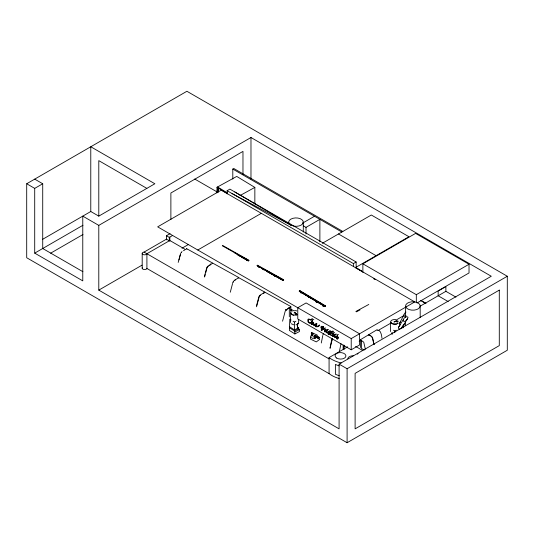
<?xml version="1.0" encoding="UTF-8"?>
<svg xmlns="http://www.w3.org/2000/svg" width="534" height="534" viewBox="0 0 534 534"><rect width="100%" height="100%" fill="white"/><g stroke="black" fill="none" stroke-linecap="round" stroke-linejoin="round"><path stroke-width="0.8" d="M310.554 337.508L310.494 339.117L316.315 341.907L319.445 339.571M312.831 333.924L311.375 333.336L312.704 334.017L312.73 333.403L311.422 332.775L311.462 333.443L311.549 332.682L312.851 333.309L312.831 333.924L311.269 333.483L311.549 332.682M311.836 336.013L312.143 333.637L312.19 336.053L311.836 336.013L312.11 334.377M312.577 334.11L312.851 333.309M315.354 335.572L314.88 338.362L316.762 337.328L314.8 338.149L315.387 335.546L314.926 335.325L315.387 335.546M319.272 339.33L319.312 338.409M217.458 192.42L217.505 187.594A170.099 100.579 -58.8 0 0 217.164 192.56M312.47 333.603L312.156 333.69M240.033 255.626L248.71 260.525L248.417 260.906L241.909 257.234M266.312 271.172L283.067 280.49L283.594 280.27L283.654 279.769L257.428 265.191L256.901 265.405L283.127 279.99L283.654 279.769M299.427 291.01L325.166 306.209L325.226 305.708L299.868 290.629L299.32 290.836L299.26 291.337L299.701 290.91L307.451 295.516M299.701 290.91L299.868 290.629M319.532 337.448L318.211 338.429L319.532 337.448L316.595 336.06M299.26 291.337L324.619 306.409L325.032 306.256M246.608 260.479L246.661 260.038M248.817 260.746L248.877 260.245L248.283 260.959L241.775 257.288M258.703 267.407L258.756 266.967M266.353 271.666L266.399 271.225M274.823 276.372L274.87 275.931M275.097 276.525L275.143 276.085M283.067 280.49L283.127 279.99M300.796 292.719L300.849 292.278M301.61 292.665L301.663 292.231L301.063 292.872L300.535 292.559L301.136 291.918M308.986 297.585L309.58 296.944L308.986 297.585L308.452 297.271L309.053 296.624M308.772 296.991L308.719 297.431L309.266 297.224M316.435 301.543L316.909 302.297L317.456 302.09M316.695 301.703L316.642 302.144L317.189 301.937M316.909 302.297L317.51 301.65M322.776 305.308L323.25 306.062L323.851 305.421L323.25 306.062M324.619 306.409L325.226 305.708M314.406 337.768C313.812 339.117 318.317 334.878 314.579 338.035M337.194 339.017C336.62 336.42 336.086 340.906 338.516 338.256M321.742 330.426L321.969 328.857L322.476 329.124A2.997 1.729 60 0 0 323.717 329.077L323.904 328.891A1.629 0.941 60 0 0 324.031 328.083C323.978 326.848 321.054 325.366 320.961 326.962L321.521 326.634A2.783 1.609 60 0 1 322.209 326.681C323.998 326.768 323.838 329.892 322.015 328.617C322.856 327.055 321.308 326.234 321.521 328.283L320.907 327.582L321.481 328.53L321.214 330.226L321.742 330.426L323.063 329.658M313.845 319.299L312.523 320.066L311.863 323.257L313.184 322.496M321.294 342.988L322.783 335.526M330.025 348.128L331.674 339.858M330.119 348.175L332.435 338.289M330.286 347.727L330.586 346.232M331.474 341.753L332.382 338.529M339.33 351.672L341.019 343.676M391.796 333.576L392.23 333.256M178.202 262.414L180.192 254.858M178.977 259.978L180.666 253.55A2.797 1.582 -61 0 1 180.746 253.356M204.355 276.799L206.678 267.955A2.797 1.582 -61 0 1 207.506 266.526M204.622 276.946L205.256 274.529M205.677 272.921L206.945 268.101M230.281 292.238L232.604 283.394M256.5 305.835L258.83 296.997A2.797 1.582 -61 0 1 259.924 295.282M256.56 306.79L259.097 297.144A2.797 1.582 -61 0 1 259.257 296.764M282.566 321.194L285.103 311.549A2.797 1.582 -61 0 1 286.484 309.587L290.85 306.957L290.316 306.656M333.129 331.554C330.292 331.547 330.426 335.652 332.041 335.399C330.312 336.493 329.939 333.45 330.666 332.422C328.564 332.008 332.589 330.933 331.247 332.408L332.996 333.316L334.317 332.555M322.93 334.778L323.464 333.69M404.251 324.011L403.524 326.174M297.598 324.712L297.752 324.872M297.471 324.679L297.778 324.852L297.325 324.418M330.266 331.354L328.944 332.115L329.425 333.403L330.866 333.156L329.545 333.703L329.551 334.491L328.81 334.691L328.043 333.783L329.044 333.416L328.543 331.527L330.352 330.459M314.332 337.888L315.12 335.465M311.783 333.483L311.743 333.49M332.996 333.316L332.695 333.57L331.147 332.702M313.078 323.631L311.756 324.392L313.138 322.636L313.505 324.939L314.092 325.553L316.902 323.597M400.547 324.805A3.358 1.655 -53.5 0 1 399.512 323.344L403.931 314.88A4.559 3.264 -71.7 0 1 405.987 312.05M328.443 329.485C325.994 329.371 326.501 334.664 328.617 331.748L328.804 332.001C328.076 333.737 325.7 333.056 326.341 331.153C323.824 334.624 323.804 326.768 326.534 330.159L327.856 329.391M336.46 334.117C334.01 333.997 334.518 339.29 336.634 336.373L336.82 336.627C336.093 338.362 333.717 337.682 334.364 335.779C331.841 339.25 331.821 331.394 334.551 334.785L335.873 334.024M311.863 323.257C315.347 319.152 311.976 329.011 316.702 323.364M403.283 324.819A3.358 1.655 -53.5 0 1 400.393 328.797A3.358 1.655 -53.5 0 1 398.611 327.142L403.344 319.539A4.559 3.104 -74.7 0 1 408.016 317.216A3.358 1.655 -53.5 0 1 405.126 321.201A3.358 1.655 -53.5 0 1 403.344 319.539M402.756 326.334L407.489 318.738M326.534 330.159L327.122 330.246M334.551 334.785L335.138 334.878M319.726 325.233C318.491 327.349 314.179 327.716 314.993 324.418C316.549 322.282 318.164 327.008 315.4 325.36C315.734 327.949 318.531 325.813 319.526 324.992M392.089 333.63L391.642 333.163L392.23 333.169M291.137 319.973L289.808 319.125L289.395 330.439L294.868 333.944L299.44 331.561L299.44 329.605L298.646 328.784L298.646 327.743L297.318 326.895M316.055 301.997L317.289 302.511M314.466 337.395L315.267 336.52L316.762 337.328M317.009 335.045L313.011 333.082L313.258 334.464M314.125 337.662L314.926 335.325L314.065 337.788M298.339 323.257L297.558 323.671L297.551 324.805M311.522 333.296L312.604 334.09M312.423 334.778L310.614 336.133L310.568 337.321L313.571 338.763M398.037 323.07C396.068 325.133 391.295 323.944 390.875 322.149M397.409 323.784L398.037 323.33M402.996 327.549C402.796 325.653 401.488 326.561 402.482 327.869M183.462 250.733L184.877 249.885M208.767 265.565L212.425 263.362M209.034 265.712L210.449 264.857M234.606 280.203L238.564 277.82M235.614 279.776L234.192 280.63A2.797 1.582 -61 0 0 233.278 281.665M260.205 295.035L264.57 292.405L264.043 292.111M263.302 293.473L264.837 292.552M360.55 339.637L377.324 329.545M360.55 347.561L360.724 339.844M368.72 335.032L369.154 334.771L369.154 335.232M369.635 335.532L370.062 335.279M26.7 183.756L186.9 91.267L507.3 276.252L507.3 350.244L347.1 442.733L26.7 257.748L26.7 183.756L34.71 188.382L42.72 183.756L42.72 248.504L82.89 271.693M42.62 239.312L90.78 211.504L90.78 146.763L154.86 183.756L98.79 216.13L90.78 211.504M34.71 188.382L34.71 253.129L82.977 225.261M50.63 253.189L82.977 234.513M98.79 225.381L250.98 137.512L491.28 276.252L339.09 364.115L339.09 428.862L98.79 290.122L98.79 225.381L82.77 216.13L82.77 280.877L34.71 253.129M232.797 179.077L232.797 169.078L233.799 168.504L342.835 231.456M227.13 193.902L227.13 190.705L229.874 189.116L356.151 261.994L356.151 267.2L355.697 267.461L362.639 271.739L355.464 267.594L408.931 236.722L371.324 215.008L322.302 243.31M166.448 239.879L166.448 235.748L170.066 233.665M166.448 235.748L169.291 237.39L172.689 235.427M142.191 268.282L142.191 253.53A2.39 1.382 0 0 1 144.067 252.088L166.448 239.159L169.291 240.801M142.191 253.53A2.39 1.382 0 0 0 144.4 254.811A2.39 1.382 0 0 0 146.91 253.723L169.832 240.494L185.672 249.638M98.79 290.122L142.044 265.151M181.994 248.217L188.435 244.499M197.78 250.012L261.34 213.313M302.711 223.065L314.506 216.25M303.319 225.815L306.009 227.371L319.886 219.361L319.886 241.775M353.408 266.553L353.408 263.576L356.151 261.994M362.873 272.527L362.873 263.829L415.579 233.398L469.026 264.257L469.026 272.954L417.041 302.972M311.756 324.392L311.269 323.964L311.963 320.293L311.182 319.292L312.503 318.531M310.661 322.636L310.408 323.21A3.358 1.936 60 0 1 309.647 323.19L308.565 322.549A1.589 0.921 60 0 1 307.884 321.375C306.856 315.748 313.184 322.222 309.767 319.385C306.409 319.325 309.7 325.473 311.983 321.875M311.322 324.158L313.304 323.01M311.709 324.231L313.031 323.471M313.972 324.972L315.294 324.211M314.065 325.086L315.387 324.325M322.216 327.155L323.537 326.387M322.015 328.617L323.337 327.856M321.969 328.857L323.29 328.096M323.717 329.077L325.707 327.936M324.932 331.514L326.454 330.566L325.153 329.718L324.932 331.514L326.254 330.746M326.948 332.488L328.27 331.727M329.872 332.041L331.193 331.28M328.043 333.783L330.686 332.261M330.76 332.121L332.949 330.947M329.705 333.036L331.027 332.268M329.425 333.403L330.746 332.642M331.247 332.408L333.229 331.26M332.836 333.59L334.157 332.829M332.949 336.14L334.471 335.192L333.169 334.351L332.949 336.14L334.271 335.379M338.583 337.254C335.999 339.978 336.5 334.191 338.423 334.331M334.965 337.114L336.286 336.353M336.907 337.802L338.229 337.034M336.627 338.095L337.949 337.334M362.873 263.829L416.32 294.681L469.026 264.257M351.218 338.596L414.771 301.904L221.216 190.157L157.663 226.85L351.218 338.596L351.218 349.797L359.549 344.984L359.549 333.79L306.102 302.932L297.772 307.738L297.772 318.938L351.218 349.797M339.19 378.539A28.703 16.567 0 0 1 329.077 373.646L329.077 357.566L347.701 346.82M359.175 341.386L360.61 340.558M378.566 330.192L390.768 323.15M395.794 320.246L403.691 315.687M420.205 306.149L445.883 291.324L455.949 297.131M339.09 364.115L347.1 368.74L507.3 276.252M393.511 330.212L394.82 330.993L396.241 330.199M216.984 192.861L216.984 187.28L236.736 176.42L254.851 187.401L254.851 203.901M239.94 195.598L254.851 187.401M368.807 304.447L355.891 311.449L356.412 311.856L360.003 309.914M293.126 321.241L294.448 322.095L295.849 321.368M297.785 323.644L298.646 323.197L298.646 319.906M297.151 325.133L297.618 324.899M298.646 327.743L294.448 329.932L289.808 326.962M298.646 328.784L294.448 330.967L289.808 327.996M294.868 333.944L294.868 331.981L299.44 329.605L298.072 328.724M308.452 297.271L308.999 297.064M316.769 302.171L317.45 302.311M323.591 305.261L322.99 305.909L323.537 305.702M396.135 321.094L393.952 321.989L396.135 321.288A1.015 0.587 0 0 1 397.376 320.821A1.015 0.587 0 0 1 398.097 321.568A1.015 0.587 0 0 1 396.755 321.929L397.129 321.808L396.515 321.168M179.197 286.611L179.124 286.998M295.929 324.812L296.931 324.565M396.602 324.131L392.75 324.098M322.483 305.682L323.724 306.423M328.944 332.115L329.351 331.768L329.031 331.227M297.638 324.692L297.718 324.258M395.607 319.572C393.765 319.385 390.815 319.779 390.554 322.049L390.554 331.561M294.728 310.568L296.824 310.875M311.923 333.797L312.277 333.83M294.594 315.2L291.931 314.466L290.943 312.864M312.523 320.066L311.182 319.292M337.101 335.092L337.608 335.579L337.261 338.022M293.767 324.832L291.204 323.731M292.692 315.107L293.6 315.354M316.595 336.186L319.519 337.588M314.065 335.465L317.423 337.081L317.042 335.018M315.347 336.861L318.251 338.256L313.845 336.186M313.832 336.32L316.021 337.375M232.056 193.548L290.83 225.101L294.107 226.189A7.296 4.212 0 0 0 303.259 222.491A7.296 4.212 0 0 0 295.355 217.925A7.296 4.212 0 0 0 288.947 223.212L290.843 225.108L234.8 191.966M368.981 334.878L371.01 335.999M368.894 334.925L370.923 336.053M360.55 339.951L363.747 342.167L365.356 349.209M186.413 248.55L212.425 262.948M212.692 263.102L238.705 277.5M238.564 277.593L264.57 291.991M264.837 292.138L290.85 306.543M186.413 248.957L186.947 249.251M238.171 277.613L238.705 277.914M210.89 264.283L210.356 263.99L210.356 264.59M290.609 309.012L294.207 311.002M364.288 350.05L361.465 348.488L361.631 340.352L361.631 340.805M285.31 309.533L286.738 310.321M263.095 268.709L283.494 280.05M257.728 265.985L283.227 280.156M257.702 266.259L259.157 267.067M262.801 269.096L264.257 269.904M266.446 271.118L283.2 280.437M262.668 269.149L264.123 269.957M248.877 260.245L222.832 245.56L222.298 245.773L248.343 260.458M234.7 252.882L248.443 260.632M237.563 254.785L239.739 256.006M238.157 255.245L239.606 256.06M232.797 169.078L341.84 232.03M338.483 233.972L376.09 255.686M448.22 301.597L438.16 295.783L438.16 291.083L445.883 286.624L445.883 291.324M422.007 300.996L425.611 303.078M420.338 300.388L426.039 303.679M227.13 190.705L353.408 263.576M373.707 278.781L375.155 279.616M194.73 179.03L217.051 191.92M146.85 188.382L98.79 160.634L98.79 216.13M355.591 346.412L362.78 350.558M290.796 310.334L292.231 311.162M34.71 179.13L42.72 183.756M144.067 252.088L329.077 358.901M142.284 267.794A2.39 1.382 0 0 0 143.98 269.516A2.39 1.382 0 0 0 146.91 268.475L329.077 373.646M308.859 296.35L313.792 299.28M315.2 300.121L325.059 305.982M299.32 290.836L325.166 306.209M299.4 291.284L324.759 306.362M322.983 305.595L323.998 306.316M300.922 292.752L301.33 292.992M308.846 297.465L309.253 297.705M391.943 333.71L392.323 333.937M217.565 186.96L227.324 192.874M216.984 187.28L227.351 193.568M391.963 323.731L390.988 322.73M291.931 314.726L290.943 313.124M371.484 336.36L372.378 337.615L373.994 344.69M296.29 313.885L295.155 312.597L294.027 312.931L295.155 312.797L296.49 314.306L295.162 314.413A1.015 0.587 0 0 0 295.743 315.2A1.015 0.587 0 0 0 297.064 314.813A1.015 0.587 0 0 0 296.29 314.079M371.731 336.6L372.298 337.668M402.462 326.367L403.09 327.849M294.868 331.981L294.448 330.967L294.448 322.095M402.322 326.508L402.736 327.709M381.95 338.296C381.743 336.019 380.815 328.884 377.151 330.412M372.679 338.115L374.08 344.637M420.185 305.969A7.296 4.212 0 0 1 409.238 309.62A7.296 4.212 0 0 1 409.238 302.324A7.296 4.212 0 0 1 420.185 305.969L420.185 317.536M416.32 294.681L416.32 302.591M405.593 306.796L405.593 317.536M405.593 321.668L405.593 325.8M394.82 330.993L394.82 332.562M392.083 332.649L392.083 334.164M347.1 368.74L347.1 442.733M343.996 345.151L343.996 349.717M343.816 345.605L343.816 348.815M343.148 345.091L343.148 349.109M306.009 227.371L306.009 234.012M303.285 222.124L303.285 232.036M297.378 323.858L297.378 328.403M290.85 306.957L290.85 312.483M290.609 313.017L290.609 322.529M289.315 316.856L289.315 307.878L288.781 307.584L288.781 308.185M250.98 137.512L250.98 179.017M242.97 174.578L242.97 151.389L170.88 193.008L170.88 219.514M218.206 192.127L218.206 188.021A170.099 100.579 -58.8 0 0 217.905 192.16M169.832 237.083L169.832 241.208M169.291 237.39L169.291 240.694M146.91 253.723L146.91 268.475M341.206 362.986A28.703 16.567 0 0 1 329.077 357.566M339.19 375.682A28.622 18.49 -1.4 0 1 335.392 374.254L335.392 364.415A29.257 19.09 0 0 0 339.203 365.877M398.611 327.142A4.559 2.249 -53.5 0 1 399.839 325.767M232.817 282.593A2.797 1.582 -61 0 1 233.071 282.025M287.552 309.106A0.908 0.514 -61 0 1 288.013 308.645M259.35 296.577A2.797 1.582 -61 0 1 259.798 295.876M260.051 295.569A2.797 1.582 -61 0 1 260.332 295.302M181.026 252.802A2.797 1.582 -61 0 1 181.246 252.448M181.366 252.282A2.797 1.582 -61 0 1 182.047 251.587M207.773 266.239A2.797 1.582 -61 0 1 207.913 266.112M233.031 282.312A2.797 1.582 -61 0 1 233.118 282.126M233.311 281.752A2.797 1.582 -61 0 1 233.538 281.405M207.105 267.721A2.797 1.582 -61 0 1 207.412 267.174M207.773 266.68A2.797 1.582 -61 0 1 208.04 266.386M208.18 266.259A2.797 1.582 -61 0 1 208.32 266.139M347.828 358.908A5.44 3.257 1.9 0 1 353.268 355.764M399.512 323.344A4.559 2.249 -53.5 0 1 400.634 321.855M406.194 315.874A3.358 1.655 -53.5 0 1 403.931 314.88M357.239 354.189A5.44 3.257 1.9 0 1 358.1 353.535M316.615 324.792C315.334 326.608 315.534 322.943 316.615 324.792M329.198 334.057C329.011 335.132 327.736 333.416 329.144 333.717L329.198 334.057M499.29 290.122L355.11 373.366L355.11 428.862L499.29 345.618L499.29 290.122M312.63 333.476L311.322 332.849L312.604 333.496M336.64 358.054A5.44 3.257 1.9 0 0 345.738 356.785A5.44 3.257 1.9 0 0 339.077 352.66A5.44 3.257 1.9 0 0 336.64 358.054"/></g></svg>
